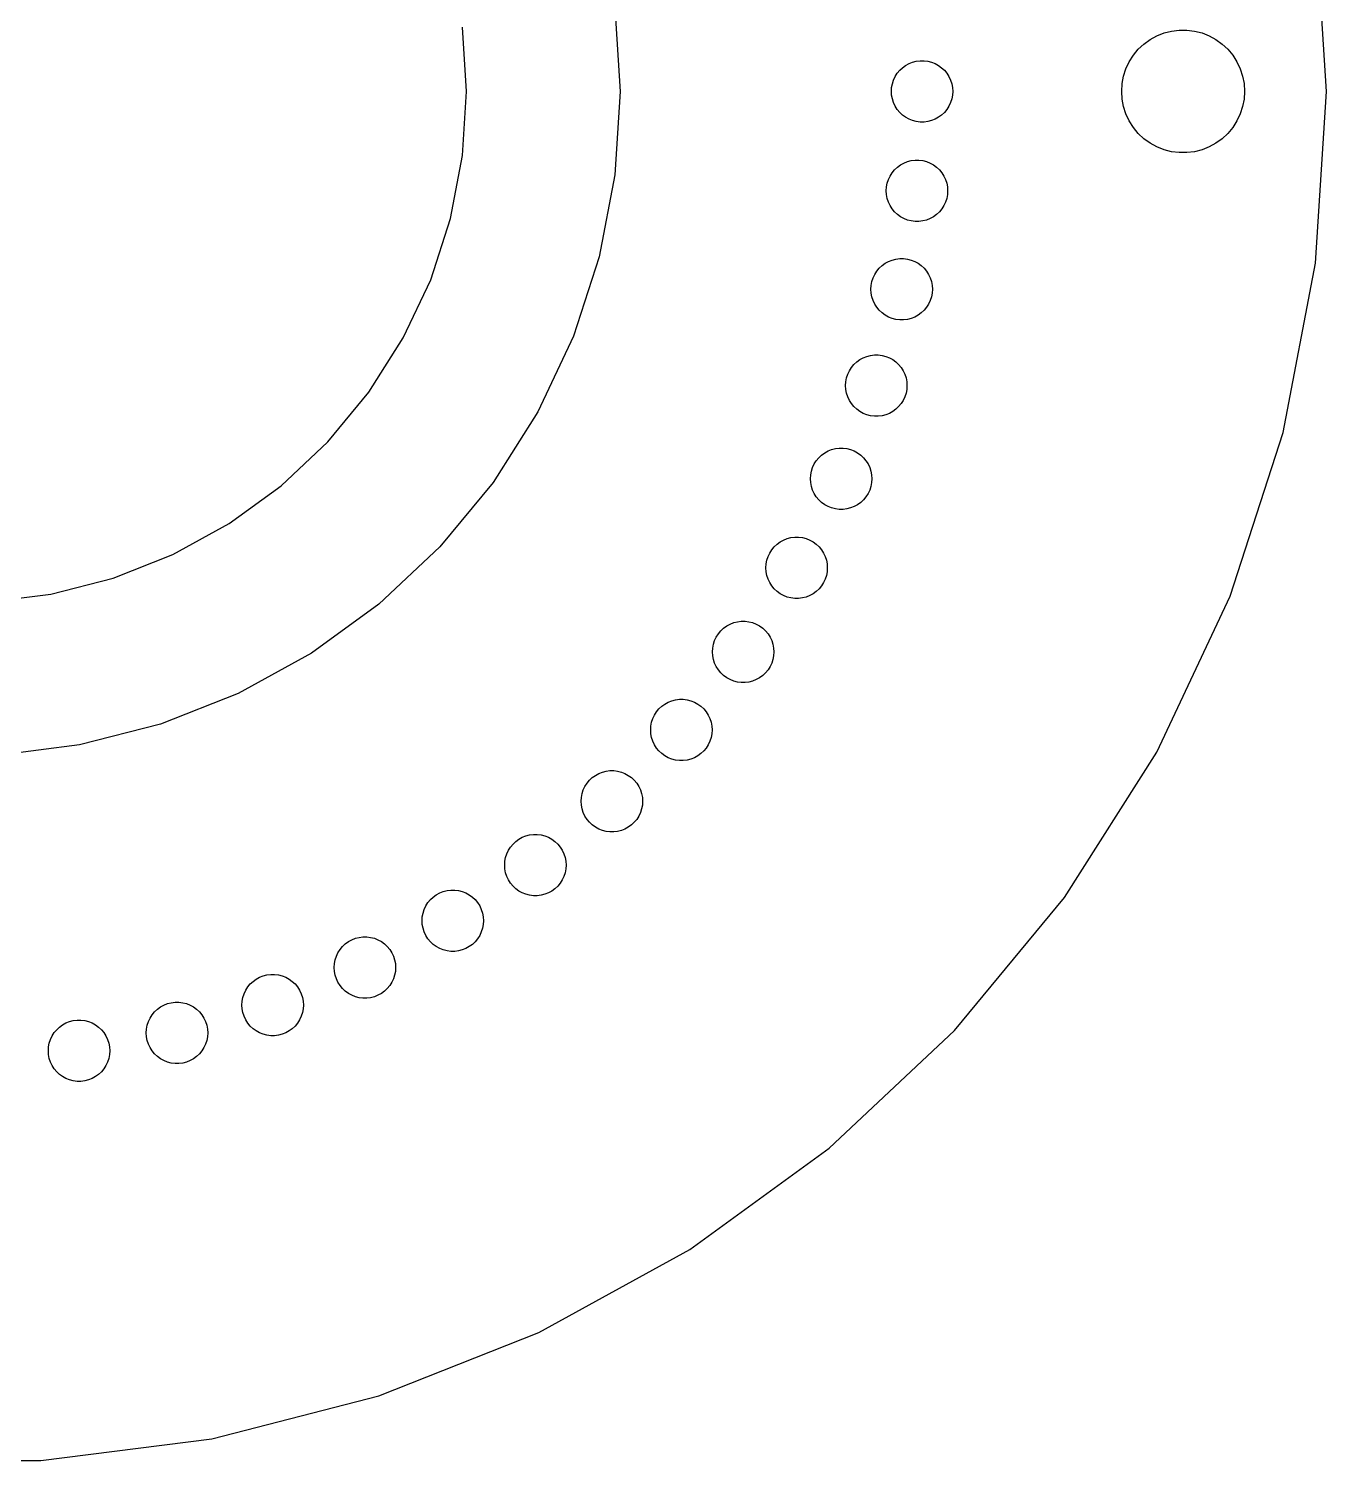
# Model space of a CAD drawing. Header units: metres. Extents: x -67 to 67, y -67 to 226.
# Drawn here: x 3.6 to 67, y 92.1 to 162.1 of the extents above; entities that cross this region are included whole.
import ezdxf

# ---------------------------------------------------------------- set-up
doc = ezdxf.new("R2010")
doc.units = ezdxf.units.M

msp = doc.modelspace()

# ---------------------------------------------------------------- linework, layer by layer
for p, q in [((67, 159), (66.4717, 167.397)), ((32.2437, 163.073), (32.5, 159)), ((25, 159), (24.8029, 162.133)), ((58.3925, 161.533), (58.7227, 161.714)), ((58.7227, 161.714), (59.0729, 161.853)), ((59.0729, 161.853), (59.4379, 161.947)), ((59.4379, 161.947), (59.8116, 161.994)), ((59.8116, 161.994), (60.1884, 161.994)), ((60.1884, 161.994), (60.5621, 161.947)), ((60.5621, 161.947), (60.927, 161.853)), ((60.927, 161.853), (61.2773, 161.714)), ((61.2773, 161.714), (61.6075, 161.533)), ((57.5729, 160.763), (57.8131, 161.054)), ((57.8131, 161.054), (58.0877, 161.312)), ((58.0877, 161.312), (58.3925, 161.533)), ((61.6075, 161.533), (61.9123, 161.312)), ((61.9123, 161.312), (62.1869, 161.054)), ((62.1869, 161.054), (62.427, 160.763)), ((46.1565, 160.027), (46.2939, 160.156)), ((46.2939, 160.156), (46.4463, 160.266)), ((46.4463, 160.266), (46.6113, 160.357)), ((46.6113, 160.357), (46.7865, 160.427)), ((46.7865, 160.427), (46.9689, 160.473)), ((46.9689, 160.473), (47.1558, 160.497)), ((47.1558, 160.497), (47.3442, 160.497)), ((47.3442, 160.497), (47.5311, 160.473)), ((47.5311, 160.473), (47.7135, 160.427)), ((47.7135, 160.427), (47.8887, 160.357)), ((47.8887, 160.357), (48.0537, 160.266)), ((48.0537, 160.266), (48.2061, 160.156)), ((48.2061, 160.156), (48.3434, 160.027)), ((57.2107, 160.104), (57.3711, 160.445)), ((57.3711, 160.445), (57.5729, 160.763)), ((62.427, 160.763), (62.6289, 160.445)), ((62.6289, 160.445), (62.7893, 160.104)), ((45.7971, 159.373), (45.8553, 159.552)), ((45.8553, 159.552), (45.9355, 159.723)), ((45.9355, 159.723), (46.0365, 159.882)), ((46.0365, 159.882), (46.1565, 160.027)), ((48.3434, 160.027), (48.4635, 159.882)), ((48.4635, 159.882), (48.5645, 159.723)), ((48.5645, 159.723), (48.6447, 159.552)), ((48.6447, 159.552), (48.7029, 159.373)), ((57.0237, 159.376), (57.0942, 159.746)), ((57.0942, 159.746), (57.2107, 160.104)), ((62.7893, 160.104), (62.9057, 159.746)), ((62.9057, 159.746), (62.9763, 159.376)), ((24.8029, 155.867), (25, 159)), ((32.5, 159), (32.2437, 154.927)), ((45.75, 159), (45.7618, 159.188)), ((45.7618, 158.812), (45.75, 159)), ((45.7618, 159.188), (45.7971, 159.373)), ((45.7971, 158.627), (45.7618, 158.812)), ((48.7029, 159.373), (48.7382, 159.188)), ((48.7382, 158.812), (48.7029, 158.627)), ((48.7382, 159.188), (48.75, 159)), ((48.75, 159), (48.7382, 158.812)), ((57, 159), (57.0237, 159.376)), ((57.0237, 158.624), (57, 159)), ((62.9763, 159.376), (63, 159)), ((63, 159), (62.9763, 158.624)), ((66.4717, 150.603), (67, 159)), ((45.8553, 158.448), (45.7971, 158.627)), ((45.9355, 158.277), (45.8553, 158.448)), ((46.0365, 158.118), (45.9355, 158.277)), ((46.1565, 157.973), (46.0365, 158.118)), ((48.4635, 158.118), (48.3434, 157.973)), ((48.5645, 158.277), (48.4635, 158.118)), ((48.6447, 158.448), (48.5645, 158.277)), ((48.7029, 158.627), (48.6447, 158.448)), ((57.0942, 158.254), (57.0237, 158.624)), ((57.2107, 157.896), (57.0942, 158.254)), ((62.9057, 158.254), (62.7893, 157.896)), ((62.9763, 158.624), (62.9057, 158.254)), ((46.2939, 157.844), (46.1565, 157.973)), ((46.4463, 157.734), (46.2939, 157.844)), ((46.6113, 157.643), (46.4463, 157.734)), ((46.7865, 157.573), (46.6113, 157.643)), ((46.9689, 157.527), (46.7865, 157.573)), ((47.1558, 157.503), (46.9689, 157.527)), ((47.3442, 157.503), (47.1558, 157.503)), ((47.5311, 157.527), (47.3442, 157.503)), ((47.7135, 157.573), (47.5311, 157.527)), ((47.8887, 157.643), (47.7135, 157.573)), ((48.0537, 157.734), (47.8887, 157.643)), ((48.2061, 157.844), (48.0537, 157.734)), ((48.3434, 157.973), (48.2061, 157.844)), ((57.3711, 157.555), (57.2107, 157.896)), ((57.5729, 157.237), (57.3711, 157.555)), ((62.6289, 157.555), (62.427, 157.237)), ((62.7893, 157.896), (62.6289, 157.555)), ((57.8131, 156.946), (57.5729, 157.237)), ((58.0877, 156.688), (57.8131, 156.946)), ((58.3925, 156.467), (58.0877, 156.688)), ((61.9123, 156.688), (61.6075, 156.467)), ((62.1869, 156.946), (61.9123, 156.688)), ((62.427, 157.237), (62.1869, 156.946)), ((58.7227, 156.286), (58.3925, 156.467)), ((59.0729, 156.147), (58.7227, 156.286)), ((59.4379, 156.053), (59.0729, 156.147)), ((59.8116, 156.006), (59.4379, 156.053)), ((60.1884, 156.006), (59.8116, 156.006)), ((60.5621, 156.053), (60.1884, 156.006)), ((60.927, 156.147), (60.5621, 156.053)), ((61.2773, 156.286), (60.927, 156.147)), ((61.6075, 156.467), (61.2773, 156.286)), ((24.2146, 152.783), (24.8029, 155.867)), ((45.9061, 155.169), (46.0434, 155.297)), ((46.0434, 155.297), (46.1958, 155.408)), ((46.1958, 155.408), (46.3609, 155.499)), ((46.3609, 155.499), (46.536, 155.568)), ((46.536, 155.568), (46.7185, 155.615)), ((46.7185, 155.615), (46.9054, 155.639)), ((46.9054, 155.639), (47.0938, 155.639)), ((47.0938, 155.639), (47.2806, 155.615)), ((47.2806, 155.615), (47.4631, 155.568)), ((47.4631, 155.568), (47.6382, 155.499)), ((47.6382, 155.499), (47.8033, 155.408)), ((47.8033, 155.408), (47.9557, 155.297)), ((47.9557, 155.297), (48.093, 155.169)), ((32.2437, 154.927), (31.4789, 150.918)), ((45.5467, 154.515), (45.6049, 154.694)), ((45.6049, 154.694), (45.6851, 154.864)), ((45.6851, 154.864), (45.786, 155.023)), ((45.786, 155.023), (45.9061, 155.169)), ((48.093, 155.169), (48.2131, 155.023)), ((48.2131, 155.023), (48.314, 154.864)), ((48.314, 154.864), (48.3942, 154.694)), ((48.3942, 154.694), (48.4524, 154.515)), ((45.4996, 154.142), (45.5114, 154.33)), ((45.5114, 153.954), (45.4996, 154.142)), ((45.5114, 154.33), (45.5467, 154.515)), ((45.5467, 153.769), (45.5114, 153.954)), ((48.4524, 154.515), (48.4877, 154.33)), ((48.4877, 153.954), (48.4524, 153.769)), ((48.4877, 154.33), (48.4996, 154.142)), ((48.4996, 154.142), (48.4877, 153.954)), ((45.6049, 153.59), (45.5467, 153.769)), ((45.6851, 153.419), (45.6049, 153.59)), ((45.786, 153.26), (45.6851, 153.419)), ((45.9061, 153.115), (45.786, 153.26)), ((48.2131, 153.26), (48.093, 153.115)), ((48.314, 153.419), (48.2131, 153.26)), ((48.3942, 153.59), (48.314, 153.419)), ((48.4524, 153.769), (48.3942, 153.59)), ((23.2444, 149.797), (24.2146, 152.783)), ((46.0434, 152.986), (45.9061, 153.115)), ((46.1958, 152.875), (46.0434, 152.986)), ((46.3609, 152.784), (46.1958, 152.875)), ((46.536, 152.715), (46.3609, 152.784)), ((46.7185, 152.668), (46.536, 152.715)), ((46.9054, 152.645), (46.7185, 152.668)), ((47.0938, 152.645), (46.9054, 152.645)), ((47.2806, 152.668), (47.0938, 152.645)), ((47.4631, 152.715), (47.2806, 152.668)), ((47.6382, 152.784), (47.4631, 152.715)), ((47.8033, 152.875), (47.6382, 152.784)), ((47.9557, 152.986), (47.8033, 152.875)), ((48.093, 153.115), (47.9557, 152.986)), ((31.4789, 150.918), (30.2177, 147.036)), ((45.0374, 150.217), (45.1575, 150.362)), ((45.1575, 150.362), (45.2948, 150.491)), ((45.2948, 150.491), (45.4472, 150.601)), ((45.4472, 150.601), (45.6123, 150.692)), ((45.6123, 150.692), (45.7874, 150.762)), ((45.7874, 150.762), (45.9698, 150.808)), ((45.9698, 150.808), (46.1567, 150.832)), ((46.1567, 150.832), (46.3451, 150.832)), ((46.3451, 150.832), (46.532, 150.808)), ((46.532, 150.808), (46.7144, 150.762)), ((46.7144, 150.762), (46.8896, 150.692)), ((46.8896, 150.692), (47.0547, 150.601)), ((47.0547, 150.601), (47.2071, 150.491)), ((47.2071, 150.491), (47.3444, 150.362)), ((47.3444, 150.362), (47.4644, 150.217)), ((64.8951, 142.338), (66.4717, 150.603)), ((21.9077, 146.956), (23.2444, 149.797)), ((44.7628, 149.523), (44.798, 149.708)), ((44.798, 149.708), (44.8563, 149.887)), ((44.8563, 149.887), (44.9365, 150.058)), ((44.9365, 150.058), (45.0374, 150.217)), ((47.4644, 150.217), (47.5654, 150.058)), ((47.5654, 150.058), (47.6456, 149.887)), ((47.6456, 149.887), (47.7038, 149.708)), ((47.7038, 149.708), (47.7391, 149.523)), ((44.7509, 149.335), (44.7628, 149.523)), ((44.7628, 149.147), (44.7509, 149.335)), ((44.798, 148.962), (44.7628, 149.147)), ((44.8563, 148.783), (44.798, 148.962)), ((47.7038, 148.962), (47.6456, 148.783)), ((47.7391, 149.147), (47.7038, 148.962)), ((47.7391, 149.523), (47.7509, 149.335)), ((47.7509, 149.335), (47.7391, 149.147)), ((44.9365, 148.612), (44.8563, 148.783)), ((45.0374, 148.453), (44.9365, 148.612)), ((45.1575, 148.308), (45.0374, 148.453)), ((45.2948, 148.179), (45.1575, 148.308)), ((47.3444, 148.308), (47.2071, 148.179)), ((47.4644, 148.453), (47.3444, 148.308)), ((47.5654, 148.612), (47.4644, 148.453)), ((47.6456, 148.783), (47.5654, 148.612)), ((45.4472, 148.068), (45.2948, 148.179)), ((45.6123, 147.978), (45.4472, 148.068)), ((45.7874, 147.908), (45.6123, 147.978)), ((45.9698, 147.861), (45.7874, 147.908)), ((46.1567, 147.838), (45.9698, 147.861)), ((46.3451, 147.838), (46.1567, 147.838)), ((46.532, 147.861), (46.3451, 147.838)), ((46.7144, 147.908), (46.532, 147.861)), ((46.8896, 147.978), (46.7144, 147.908)), ((47.0547, 148.068), (46.8896, 147.978)), ((47.2071, 148.179), (47.0547, 148.068)), ((20.2254, 144.305), (21.9077, 146.956)), ((30.2177, 147.036), (28.48, 143.343)), ((43.6976, 145.353), (43.7985, 145.512)), ((43.7985, 145.512), (43.9186, 145.657)), ((43.9186, 145.657), (44.0559, 145.786)), ((44.0559, 145.786), (44.2083, 145.897)), ((44.2083, 145.897), (44.3734, 145.988)), ((44.3734, 145.988), (44.5485, 146.057)), ((44.5485, 146.057), (44.7309, 146.104)), ((44.7309, 146.104), (44.9178, 146.128)), ((44.9178, 146.128), (45.1062, 146.128)), ((45.1062, 146.128), (45.2931, 146.104)), ((45.2931, 146.104), (45.4755, 146.057)), ((45.4755, 146.057), (45.6507, 145.988)), ((45.6507, 145.988), (45.8158, 145.897)), ((45.8158, 145.897), (45.9682, 145.786)), ((45.9682, 145.786), (46.1055, 145.657)), ((46.1055, 145.657), (46.2255, 145.512)), ((46.2255, 145.512), (46.3265, 145.353)), ((43.512, 144.631), (43.5238, 144.819)), ((43.5238, 144.819), (43.5591, 145.004)), ((43.5591, 145.004), (43.6174, 145.183)), ((43.6174, 145.183), (43.6976, 145.353)), ((46.3265, 145.353), (46.4067, 145.183)), ((46.4067, 145.183), (46.4649, 145.004)), ((46.4649, 145.004), (46.5002, 144.819)), ((46.5002, 144.819), (46.512, 144.631)), ((18.2242, 141.886), (20.2254, 144.305)), ((43.5238, 144.443), (43.512, 144.631)), ((43.5591, 144.258), (43.5238, 144.443)), ((43.6174, 144.078), (43.5591, 144.258)), ((43.6976, 143.908), (43.6174, 144.078)), ((46.4067, 144.078), (46.3265, 143.908)), ((46.4649, 144.258), (46.4067, 144.078)), ((46.5002, 144.443), (46.4649, 144.258)), ((46.512, 144.631), (46.5002, 144.443)), ((43.7985, 143.749), (43.6976, 143.908)), ((43.9186, 143.604), (43.7985, 143.749)), ((44.0559, 143.475), (43.9186, 143.604)), ((44.2083, 143.364), (44.0559, 143.475)), ((44.3734, 143.273), (44.2083, 143.364)), ((45.8158, 143.364), (45.6507, 143.273)), ((45.9682, 143.475), (45.8158, 143.364)), ((46.1055, 143.604), (45.9682, 143.475)), ((46.2255, 143.749), (46.1055, 143.604)), ((46.3265, 143.908), (46.2255, 143.749)), ((28.48, 143.343), (26.293, 139.897)), ((44.5485, 143.204), (44.3734, 143.273)), ((44.7309, 143.157), (44.5485, 143.204)), ((44.9178, 143.134), (44.7309, 143.157)), ((45.1062, 143.134), (44.9178, 143.134)), ((45.2931, 143.157), (45.1062, 143.134)), ((45.4755, 143.204), (45.2931, 143.157)), ((45.6507, 143.273), (45.4755, 143.204)), ((62.295, 134.336), (64.8951, 142.338)), ((15.9356, 139.737), (18.2242, 141.886)), ((42.3398, 141.234), (42.4922, 141.345)), ((42.4922, 141.345), (42.6573, 141.436)), ((42.6573, 141.436), (42.8324, 141.505)), ((42.8324, 141.505), (43.0149, 141.552)), ((43.0149, 141.552), (43.2018, 141.576)), ((43.2018, 141.576), (43.3902, 141.576)), ((43.3902, 141.576), (43.577, 141.552)), ((43.577, 141.552), (43.7595, 141.505)), ((43.7595, 141.505), (43.9346, 141.436)), ((43.9346, 141.436), (44.0997, 141.345)), ((44.0997, 141.345), (44.2521, 141.234)), ((41.8431, 140.452), (41.9013, 140.631)), ((41.9013, 140.631), (41.9815, 140.801)), ((41.9815, 140.801), (42.0824, 140.96)), ((42.0824, 140.96), (42.2025, 141.105)), ((42.2025, 141.105), (42.3398, 141.234)), ((44.2521, 141.234), (44.3894, 141.105)), ((44.3894, 141.105), (44.5095, 140.96)), ((44.5095, 140.96), (44.6104, 140.801)), ((44.6104, 140.801), (44.6906, 140.631)), ((44.6906, 140.631), (44.7488, 140.452)), ((26.293, 139.897), (23.6915, 136.752)), ((41.796, 140.079), (41.8078, 140.267)), ((41.8078, 139.891), (41.796, 140.079)), ((41.8078, 140.267), (41.8431, 140.452)), ((41.8431, 139.706), (41.8078, 139.891)), ((44.7488, 140.452), (44.7841, 140.267)), ((44.7841, 139.891), (44.7488, 139.706)), ((44.7841, 140.267), (44.796, 140.079)), ((44.796, 140.079), (44.7841, 139.891)), ((13.3957, 137.892), (15.9356, 139.737)), ((41.9013, 139.526), (41.8431, 139.706)), ((41.9815, 139.356), (41.9013, 139.526)), ((42.0824, 139.197), (41.9815, 139.356)), ((42.2025, 139.052), (42.0824, 139.197)), ((44.5095, 139.197), (44.3894, 139.052)), ((44.6104, 139.356), (44.5095, 139.197)), ((44.6906, 139.526), (44.6104, 139.356)), ((44.7488, 139.706), (44.6906, 139.526)), ((42.3398, 138.923), (42.2025, 139.052)), ((42.4922, 138.812), (42.3398, 138.923)), ((42.6573, 138.721), (42.4922, 138.812)), ((42.8324, 138.652), (42.6573, 138.721)), ((43.0149, 138.605), (42.8324, 138.652)), ((43.2018, 138.582), (43.0149, 138.605)), ((43.3902, 138.582), (43.2018, 138.582)), ((43.577, 138.605), (43.3902, 138.582)), ((43.7595, 138.652), (43.577, 138.605)), ((43.9346, 138.721), (43.7595, 138.652)), ((44.0997, 138.812), (43.9346, 138.721)), ((44.2521, 138.923), (44.0997, 138.812)), ((44.3894, 139.052), (44.2521, 138.923)), ((10.6445, 136.379), (13.3957, 137.892)), ((40.3172, 136.994), (40.4823, 137.084)), ((40.4823, 137.084), (40.6574, 137.154)), ((40.6574, 137.154), (40.8399, 137.201)), ((40.8399, 137.201), (41.0268, 137.224)), ((41.0268, 137.224), (41.2152, 137.224)), ((41.2152, 137.224), (41.402, 137.201)), ((41.402, 137.201), (41.5845, 137.154)), ((41.5845, 137.154), (41.7596, 137.084)), ((41.7596, 137.084), (41.9247, 136.994)), ((7.72542, 135.224), (10.6445, 136.379)), ((23.6915, 136.752), (20.7163, 133.958)), ((39.7263, 136.279), (39.8065, 136.45)), ((39.8065, 136.45), (39.9074, 136.609)), ((39.9074, 136.609), (40.0275, 136.754)), ((40.0275, 136.754), (40.1648, 136.883)), ((40.1648, 136.883), (40.3172, 136.994)), ((41.9247, 136.994), (42.0771, 136.883)), ((42.0771, 136.883), (42.2144, 136.754)), ((42.2144, 136.754), (42.3345, 136.609)), ((42.3345, 136.609), (42.4354, 136.45)), ((42.4354, 136.45), (42.5156, 136.279)), ((39.621, 135.727), (39.6328, 135.915)), ((39.6328, 135.539), (39.621, 135.727)), ((39.6328, 135.915), (39.6681, 136.1)), ((39.6681, 136.1), (39.7263, 136.279)), ((42.5156, 136.279), (42.5739, 136.1)), ((42.5739, 136.1), (42.6091, 135.915)), ((42.6091, 135.915), (42.621, 135.727)), ((42.621, 135.727), (42.6091, 135.539)), ((4.68452, 134.443), (7.72542, 135.224)), ((39.6681, 135.354), (39.6328, 135.539)), ((39.7263, 135.175), (39.6681, 135.354)), ((39.8065, 135.004), (39.7263, 135.175)), ((39.9074, 134.845), (39.8065, 135.004)), ((42.4354, 135.004), (42.3345, 134.845)), ((42.5156, 135.175), (42.4354, 135.004)), ((42.5739, 135.354), (42.5156, 135.175)), ((42.6091, 135.539), (42.5739, 135.354)), ((1.56975, 134.049), (4.68452, 134.443)), ((40.0275, 134.7), (39.9074, 134.845)), ((40.1648, 134.571), (40.0275, 134.7)), ((40.3172, 134.461), (40.1648, 134.571)), ((40.4823, 134.37), (40.3172, 134.461)), ((40.6574, 134.301), (40.4823, 134.37)), ((40.8399, 134.254), (40.6574, 134.301)), ((41.5845, 134.301), (41.402, 134.254)), ((41.7596, 134.37), (41.5845, 134.301)), ((41.9247, 134.461), (41.7596, 134.37)), ((42.0771, 134.571), (41.9247, 134.461)), ((42.2144, 134.7), (42.0771, 134.571)), ((42.3345, 134.845), (42.2144, 134.7)), ((58.7125, 126.723), (62.295, 134.336)), ((20.7163, 133.958), (17.4144, 131.559)), ((41.0268, 134.23), (40.8399, 134.254)), ((41.2152, 134.23), (41.0268, 134.23)), ((41.402, 134.254), (41.2152, 134.23)), ((37.5539, 132.778), (37.7063, 132.889)), ((37.7063, 132.889), (37.8714, 132.98)), ((37.8714, 132.98), (38.0466, 133.049)), ((38.0466, 133.049), (38.229, 133.096)), ((38.229, 133.096), (38.4159, 133.119)), ((38.4159, 133.119), (38.6043, 133.119)), ((38.6043, 133.119), (38.7912, 133.096)), ((38.7912, 133.096), (38.9736, 133.049)), ((38.9736, 133.049), (39.1488, 132.98)), ((39.1488, 132.98), (39.3138, 132.889)), ((39.3138, 132.889), (39.4662, 132.778)), ((37.0572, 131.995), (37.1154, 132.175)), ((37.1154, 132.175), (37.1956, 132.345)), ((37.1956, 132.345), (37.2966, 132.504)), ((37.2966, 132.504), (37.4166, 132.649)), ((37.4166, 132.649), (37.5539, 132.778)), ((39.4662, 132.778), (39.6035, 132.649)), ((39.6035, 132.649), (39.7236, 132.504)), ((39.7236, 132.504), (39.8245, 132.345)), ((39.8245, 132.345), (39.9048, 132.175)), ((39.9048, 132.175), (39.963, 131.995)), ((17.4144, 131.559), (13.8378, 129.593)), ((37.0101, 131.622), (37.0219, 131.81)), ((37.0219, 131.434), (37.0101, 131.622)), ((37.0219, 131.81), (37.0572, 131.995)), ((39.963, 131.995), (39.9983, 131.81)), ((39.9983, 131.81), (40.0101, 131.622)), ((40.0101, 131.622), (39.9983, 131.434)), ((37.0572, 131.249), (37.0219, 131.434)), ((37.1154, 131.07), (37.0572, 131.249)), ((37.1956, 130.9), (37.1154, 131.07)), ((37.2966, 130.741), (37.1956, 130.9)), ((39.8245, 130.9), (39.7236, 130.741)), ((39.9048, 131.07), (39.8245, 130.9)), ((39.963, 131.249), (39.9048, 131.07)), ((39.9983, 131.434), (39.963, 131.249)), ((37.4166, 130.596), (37.2966, 130.741)), ((37.5539, 130.467), (37.4166, 130.596)), ((37.7063, 130.356), (37.5539, 130.467)), ((37.8714, 130.265), (37.7063, 130.356)), ((38.0466, 130.196), (37.8714, 130.265)), ((38.229, 130.149), (38.0466, 130.196)), ((38.4159, 130.125), (38.229, 130.149)), ((38.6043, 130.125), (38.4159, 130.125)), ((38.7912, 130.149), (38.6043, 130.125)), ((38.9736, 130.196), (38.7912, 130.149)), ((39.1488, 130.265), (38.9736, 130.196)), ((39.3138, 130.356), (39.1488, 130.265)), ((39.4662, 130.467), (39.3138, 130.356)), ((39.6035, 130.596), (39.4662, 130.467)), ((39.7236, 130.741), (39.6035, 130.596)), ((13.8378, 129.593), (10.043, 128.091)), ((34.1765, 128.53), (34.2775, 128.689)), ((34.2775, 128.689), (34.3975, 128.835)), ((34.3975, 128.835), (34.5348, 128.964)), ((34.5348, 128.964), (34.6872, 129.074)), ((34.6872, 129.074), (34.8523, 129.165)), ((34.8523, 129.165), (35.0275, 129.234)), ((35.0275, 129.234), (35.2099, 129.281)), ((35.2099, 129.281), (35.3968, 129.305)), ((35.3968, 129.305), (35.5852, 129.305)), ((35.5852, 129.305), (35.772, 129.281)), ((35.772, 129.281), (35.9545, 129.234)), ((35.9545, 129.234), (36.1297, 129.165)), ((36.1297, 129.165), (36.2947, 129.074)), ((36.2947, 129.074), (36.4471, 128.964)), ((36.4471, 128.964), (36.5844, 128.835)), ((36.5844, 128.835), (36.7045, 128.689)), ((36.7045, 128.689), (36.8054, 128.53)), ((10.043, 128.091), (6.08989, 127.076)), ((33.991, 127.808), (34.0028, 127.996)), ((34.0028, 127.996), (34.0381, 128.181)), ((34.0381, 128.181), (34.0963, 128.36)), ((34.0963, 128.36), (34.1765, 128.53)), ((36.8054, 128.53), (36.8856, 128.36)), ((36.8856, 128.36), (36.9438, 128.181)), ((36.9438, 128.181), (36.9792, 127.996)), ((36.9792, 127.996), (36.991, 127.808)), ((34.0028, 127.62), (33.991, 127.808)), ((34.0381, 127.435), (34.0028, 127.62)), ((34.0963, 127.256), (34.0381, 127.435)), ((36.9438, 127.435), (36.8856, 127.256)), ((36.9792, 127.62), (36.9438, 127.435)), ((36.991, 127.808), (36.9792, 127.62)), ((6.08989, 127.076), (2.04068, 126.564)), ((34.1765, 127.085), (34.0963, 127.256)), ((34.2775, 126.926), (34.1765, 127.085)), ((34.3975, 126.781), (34.2775, 126.926)), ((34.5348, 126.652), (34.3975, 126.781)), ((34.6872, 126.541), (34.5348, 126.652)), ((36.4471, 126.652), (36.2947, 126.541)), ((36.5844, 126.781), (36.4471, 126.652)), ((36.7045, 126.926), (36.5844, 126.781)), ((36.8054, 127.085), (36.7045, 126.926)), ((36.8856, 127.256), (36.8054, 127.085)), ((54.2041, 119.618), (58.7125, 126.723)), ((34.8523, 126.451), (34.6872, 126.541)), ((35.0275, 126.381), (34.8523, 126.451)), ((35.2099, 126.334), (35.0275, 126.381)), ((35.3968, 126.311), (35.2099, 126.334)), ((35.5852, 126.311), (35.3968, 126.311)), ((35.772, 126.334), (35.5852, 126.311)), ((35.9545, 126.381), (35.772, 126.334)), ((36.1297, 126.451), (35.9545, 126.381)), ((36.2947, 126.541), (36.1297, 126.451)), ((30.7812, 125.047), (30.8821, 125.206)), ((30.8821, 125.206), (31.0022, 125.351)), ((31.0022, 125.351), (31.1395, 125.48)), ((31.1395, 125.48), (31.2919, 125.59)), ((31.2919, 125.59), (31.457, 125.681)), ((31.457, 125.681), (31.6321, 125.751)), ((31.6321, 125.751), (31.8146, 125.797)), ((31.8146, 125.797), (32.0015, 125.821)), ((32.0015, 125.821), (32.1898, 125.821)), ((32.1898, 125.821), (32.3767, 125.797)), ((32.3767, 125.797), (32.5592, 125.751)), ((32.5592, 125.751), (32.7343, 125.681)), ((32.7343, 125.681), (32.8994, 125.59)), ((32.8994, 125.59), (33.0518, 125.48)), ((33.0518, 125.48), (33.1891, 125.351)), ((33.1891, 125.351), (33.3092, 125.206)), ((33.3092, 125.206), (33.4101, 125.047)), ((30.5957, 124.324), (30.6075, 124.512)), ((30.6075, 124.512), (30.6428, 124.697)), ((30.6428, 124.697), (30.701, 124.876)), ((30.701, 124.876), (30.7812, 125.047)), ((33.4101, 125.047), (33.4903, 124.876)), ((33.4903, 124.876), (33.5485, 124.697)), ((33.5485, 124.697), (33.5838, 124.512)), ((33.5838, 124.512), (33.5957, 124.324)), ((30.6075, 124.136), (30.5957, 124.324)), ((30.6428, 123.951), (30.6075, 124.136)), ((30.701, 123.772), (30.6428, 123.951)), ((33.5485, 123.951), (33.4903, 123.772)), ((33.5838, 124.136), (33.5485, 123.951)), ((33.5957, 124.324), (33.5838, 124.136)), ((30.7812, 123.601), (30.701, 123.772)), ((30.8821, 123.442), (30.7812, 123.601)), ((31.0022, 123.297), (30.8821, 123.442)), ((31.1395, 123.168), (31.0022, 123.297)), ((31.2919, 123.057), (31.1395, 123.168)), ((33.0518, 123.168), (32.8994, 123.057)), ((33.1891, 123.297), (33.0518, 123.168)), ((33.3092, 123.442), (33.1891, 123.297)), ((33.4101, 123.601), (33.3092, 123.442)), ((33.4903, 123.772), (33.4101, 123.601)), ((27.404, 122.363), (27.5564, 122.474)), ((27.5564, 122.474), (27.7215, 122.565)), ((27.7215, 122.565), (27.8966, 122.634)), ((27.8966, 122.634), (28.079, 122.681)), ((28.079, 122.681), (28.2659, 122.705)), ((28.2659, 122.705), (28.4543, 122.705)), ((28.4543, 122.705), (28.6412, 122.681)), ((28.6412, 122.681), (28.8236, 122.634)), ((28.8236, 122.634), (28.9988, 122.565)), ((28.9988, 122.565), (29.1639, 122.474)), ((29.1639, 122.474), (29.3163, 122.363)), ((31.457, 122.967), (31.2919, 123.057)), ((31.6321, 122.897), (31.457, 122.967)), ((31.8146, 122.85), (31.6321, 122.897)), ((32.0015, 122.827), (31.8146, 122.85)), ((32.1898, 122.827), (32.0015, 122.827)), ((32.3767, 122.85), (32.1898, 122.827)), ((32.5592, 122.897), (32.3767, 122.85)), ((32.7343, 122.967), (32.5592, 122.897)), ((32.8994, 123.057), (32.7343, 122.967)), ((26.9072, 121.581), (26.9655, 121.76)), ((26.9655, 121.76), (27.0457, 121.93)), ((27.0457, 121.93), (27.1466, 122.089)), ((27.1466, 122.089), (27.2667, 122.234)), ((27.2667, 122.234), (27.404, 122.363)), ((29.3163, 122.363), (29.4536, 122.234)), ((29.4536, 122.234), (29.5736, 122.089)), ((29.5736, 122.089), (29.6746, 121.93)), ((29.6746, 121.93), (29.7548, 121.76)), ((29.7548, 121.76), (29.813, 121.581)), ((26.8601, 121.208), (26.8719, 121.396)), ((26.8719, 121.02), (26.8601, 121.208)), ((26.8719, 121.396), (26.9072, 121.581)), ((26.9072, 120.835), (26.8719, 121.02)), ((29.813, 121.581), (29.8483, 121.396)), ((29.8483, 121.02), (29.813, 120.835)), ((29.8483, 121.396), (29.8601, 121.208)), ((29.8601, 121.208), (29.8483, 121.02)), ((26.9655, 120.655), (26.9072, 120.835)), ((27.0457, 120.485), (26.9655, 120.655)), ((27.1466, 120.326), (27.0457, 120.485)), ((27.2667, 120.181), (27.1466, 120.326)), ((29.5736, 120.326), (29.4536, 120.181)), ((29.6746, 120.485), (29.5736, 120.326)), ((29.7548, 120.655), (29.6746, 120.485)), ((29.813, 120.835), (29.7548, 120.655)), ((23.2305, 119.519), (23.3678, 119.648)), ((23.3678, 119.648), (23.5202, 119.758)), ((23.5202, 119.758), (23.6853, 119.849)), ((23.6853, 119.849), (23.8604, 119.918)), ((23.8604, 119.918), (24.0429, 119.965)), ((24.0429, 119.965), (24.2298, 119.989)), ((24.2298, 119.989), (24.4181, 119.989)), ((24.4181, 119.989), (24.605, 119.965)), ((24.605, 119.965), (24.7875, 119.918)), ((24.7875, 119.918), (24.9626, 119.849)), ((24.9626, 119.849), (25.1277, 119.758)), ((25.1277, 119.758), (25.2801, 119.648)), ((25.2801, 119.648), (25.4174, 119.519)), ((27.404, 120.052), (27.2667, 120.181)), ((27.5564, 119.941), (27.404, 120.052)), ((27.7215, 119.85), (27.5564, 119.941)), ((27.8966, 119.781), (27.7215, 119.85)), ((28.079, 119.734), (27.8966, 119.781)), ((28.2659, 119.711), (28.079, 119.734)), ((28.4543, 119.711), (28.2659, 119.711)), ((28.6412, 119.734), (28.4543, 119.711)), ((28.8236, 119.781), (28.6412, 119.734)), ((28.9988, 119.85), (28.8236, 119.781)), ((29.1639, 119.941), (28.9988, 119.85)), ((29.3163, 120.052), (29.1639, 119.941)), ((29.4536, 120.181), (29.3163, 120.052)), ((48.8409, 113.135), (54.2041, 119.618)), ((22.8711, 118.865), (22.9293, 119.044)), ((22.9293, 119.044), (23.0095, 119.215)), ((23.0095, 119.215), (23.1104, 119.374)), ((23.1104, 119.374), (23.2305, 119.519)), ((25.4174, 119.519), (25.5375, 119.374)), ((25.5375, 119.374), (25.6384, 119.215)), ((25.6384, 119.215), (25.7186, 119.044)), ((25.7186, 119.044), (25.7768, 118.865)), ((22.824, 118.492), (22.8358, 118.68)), ((22.8358, 118.304), (22.824, 118.492)), ((22.8358, 118.68), (22.8711, 118.865)), ((22.8711, 118.119), (22.8358, 118.304)), ((25.7768, 118.865), (25.8121, 118.68)), ((25.8121, 118.304), (25.7768, 118.119)), ((25.8121, 118.68), (25.824, 118.492)), ((25.824, 118.492), (25.8121, 118.304)), ((19.2262, 117.472), (19.3913, 117.563)), ((19.3913, 117.563), (19.5664, 117.632)), ((19.5664, 117.632), (19.7489, 117.679)), ((19.7489, 117.679), (19.9358, 117.703)), ((19.9358, 117.703), (20.1241, 117.703)), ((20.1241, 117.703), (20.311, 117.679)), ((20.311, 117.679), (20.4935, 117.632)), ((20.4935, 117.632), (20.6686, 117.563)), ((20.6686, 117.563), (20.8337, 117.472)), ((22.9293, 117.94), (22.8711, 118.119)), ((23.0095, 117.769), (22.9293, 117.94)), ((23.1104, 117.61), (23.0095, 117.769)), ((23.2305, 117.465), (23.1104, 117.61)), ((25.5375, 117.61), (25.4174, 117.465)), ((25.6384, 117.769), (25.5375, 117.61)), ((25.7186, 117.94), (25.6384, 117.769)), ((25.7768, 118.119), (25.7186, 117.94)), ((18.6353, 116.758), (18.7155, 116.928)), ((18.7155, 116.928), (18.8164, 117.087)), ((18.8164, 117.087), (18.9365, 117.232)), ((18.9365, 117.232), (19.0738, 117.361)), ((19.0738, 117.361), (19.2262, 117.472)), ((20.8337, 117.472), (20.9861, 117.361)), ((20.9861, 117.361), (21.1234, 117.232)), ((21.1234, 117.232), (21.2435, 117.087)), ((21.2435, 117.087), (21.3444, 116.928)), ((21.3444, 116.928), (21.4246, 116.758)), ((23.3678, 117.336), (23.2305, 117.465)), ((23.5202, 117.225), (23.3678, 117.336)), ((23.6853, 117.135), (23.5202, 117.225)), ((23.8604, 117.065), (23.6853, 117.135)), ((24.0429, 117.018), (23.8604, 117.065)), ((24.2298, 116.995), (24.0429, 117.018)), ((24.4181, 116.995), (24.2298, 116.995)), ((24.605, 117.018), (24.4181, 116.995)), ((24.7875, 117.065), (24.605, 117.018)), ((24.9626, 117.135), (24.7875, 117.065)), ((25.1277, 117.225), (24.9626, 117.135)), ((25.2801, 117.336), (25.1277, 117.225)), ((25.4174, 117.465), (25.2801, 117.336)), ((18.53, 116.206), (18.5418, 116.394)), ((18.5418, 116.018), (18.53, 116.206)), ((18.5418, 116.394), (18.5771, 116.579)), ((18.5771, 116.579), (18.6353, 116.758)), ((21.4246, 116.758), (21.4828, 116.579)), ((21.4828, 116.579), (21.5181, 116.394)), ((21.5181, 116.394), (21.53, 116.206)), ((21.53, 116.206), (21.5181, 116.018)), ((14.3101, 115.255), (14.4302, 115.4)), ((14.4302, 115.4), (14.5675, 115.529)), ((14.5675, 115.529), (14.7199, 115.639)), ((14.7199, 115.639), (14.8849, 115.73)), ((14.8849, 115.73), (15.0601, 115.799)), ((15.0601, 115.799), (15.2426, 115.846)), ((15.2426, 115.846), (15.4294, 115.87)), ((15.4294, 115.87), (15.6178, 115.87)), ((15.6178, 115.87), (15.8047, 115.846)), ((15.8047, 115.846), (15.9872, 115.799)), ((15.9872, 115.799), (16.1623, 115.73)), ((16.1623, 115.73), (16.3274, 115.639)), ((16.3274, 115.639), (16.4798, 115.529)), ((16.4798, 115.529), (16.6171, 115.4)), ((16.6171, 115.4), (16.7372, 115.255)), ((18.5771, 115.833), (18.5418, 116.018)), ((18.6353, 115.653), (18.5771, 115.833)), ((18.7155, 115.483), (18.6353, 115.653)), ((18.8164, 115.324), (18.7155, 115.483)), ((21.3444, 115.483), (21.2435, 115.324)), ((21.4246, 115.653), (21.3444, 115.483)), ((21.4828, 115.833), (21.4246, 115.653)), ((21.5181, 116.018), (21.4828, 115.833)), ((14.0354, 114.561), (14.0707, 114.746)), ((14.0707, 114.746), (14.129, 114.925)), ((14.129, 114.925), (14.2092, 115.096)), ((14.2092, 115.096), (14.3101, 115.255)), ((16.7372, 115.255), (16.8381, 115.096)), ((16.8381, 115.096), (16.9183, 114.925)), ((16.9183, 114.925), (16.9765, 114.746)), ((16.9765, 114.746), (17.0118, 114.561)), ((18.9365, 115.179), (18.8164, 115.324)), ((19.0738, 115.05), (18.9365, 115.179)), ((19.2262, 114.939), (19.0738, 115.05)), ((19.3913, 114.848), (19.2262, 114.939)), ((19.5664, 114.779), (19.3913, 114.848)), ((19.7489, 114.732), (19.5664, 114.779)), ((19.9358, 114.709), (19.7489, 114.732)), ((20.1241, 114.709), (19.9358, 114.709)), ((20.311, 114.732), (20.1241, 114.709)), ((20.4935, 114.779), (20.311, 114.732)), ((20.6686, 114.848), (20.4935, 114.779)), ((20.8337, 114.939), (20.6686, 114.848)), ((20.9861, 115.05), (20.8337, 114.939)), ((21.1234, 115.179), (20.9861, 115.05)), ((21.2435, 115.324), (21.1234, 115.179)), ((9.63921, 113.895), (9.75929, 114.04)), ((9.75929, 114.04), (9.89661, 114.169)), ((9.89661, 114.169), (10.049, 114.28)), ((10.049, 114.28), (10.2141, 114.37)), ((10.2141, 114.37), (10.3892, 114.44)), ((10.3892, 114.44), (10.5717, 114.487)), ((10.5717, 114.487), (10.7585, 114.51)), ((10.7585, 114.51), (10.9469, 114.51)), ((10.9469, 114.51), (11.1338, 114.487)), ((11.1338, 114.487), (11.3163, 114.44)), ((11.3163, 114.44), (11.4914, 114.37)), ((11.4914, 114.37), (11.6565, 114.28)), ((11.6565, 114.28), (11.8089, 114.169)), ((11.8089, 114.169), (11.9462, 114.04)), ((11.9462, 114.04), (12.0663, 113.895)), ((14.0236, 114.373), (14.0354, 114.561)), ((14.0354, 114.185), (14.0236, 114.373)), ((14.0707, 114), (14.0354, 114.185)), ((14.129, 113.821), (14.0707, 114)), ((16.9765, 114), (16.9183, 113.821)), ((17.0118, 114.185), (16.9765, 114)), ((17.0118, 114.561), (17.0236, 114.373)), ((17.0236, 114.373), (17.0118, 114.185)), ((4.97336, 113.168), (5.11067, 113.297)), ((5.11067, 113.297), (5.26308, 113.408)), ((5.26308, 113.408), (5.42815, 113.498)), ((5.42815, 113.498), (5.60329, 113.568)), ((5.60329, 113.568), (5.78574, 113.615)), ((5.78574, 113.615), (5.97263, 113.638)), ((5.97263, 113.638), (6.161, 113.638)), ((6.161, 113.638), (6.34789, 113.615)), ((6.34789, 113.615), (6.53033, 113.568)), ((6.53033, 113.568), (6.70549, 113.498)), ((6.70549, 113.498), (6.87056, 113.408)), ((6.87056, 113.408), (7.02295, 113.297)), ((7.02295, 113.297), (7.16026, 113.168)), ((9.36456, 113.201), (9.39986, 113.386)), ((9.39986, 113.386), (9.45807, 113.565)), ((9.45807, 113.565), (9.53828, 113.736)), ((9.53828, 113.736), (9.63921, 113.895)), ((12.0663, 113.895), (12.1672, 113.736)), ((12.1672, 113.736), (12.2474, 113.565)), ((12.2474, 113.565), (12.3056, 113.386)), ((12.3056, 113.386), (12.3409, 113.201)), ((14.2092, 113.65), (14.129, 113.821)), ((14.3101, 113.491), (14.2092, 113.65)), ((14.4302, 113.346), (14.3101, 113.491)), ((14.5675, 113.217), (14.4302, 113.346)), ((16.6171, 113.346), (16.4798, 113.217)), ((16.7372, 113.491), (16.6171, 113.346)), ((16.8381, 113.65), (16.7372, 113.491)), ((16.9183, 113.821), (16.8381, 113.65)), ((4.61394, 112.514), (4.67215, 112.693)), ((4.67215, 112.693), (4.75235, 112.864)), ((4.75235, 112.864), (4.85329, 113.023)), ((4.85329, 113.023), (4.97336, 113.168)), ((7.16026, 113.168), (7.28033, 113.023)), ((7.28033, 113.023), (7.38127, 112.864)), ((7.38127, 112.864), (7.46149, 112.693)), ((7.46149, 112.693), (7.51968, 112.514)), ((9.35274, 113.013), (9.36456, 113.201)), ((9.36456, 112.825), (9.35274, 113.013)), ((9.39986, 112.64), (9.36456, 112.825)), ((9.45807, 112.461), (9.39986, 112.64)), ((12.3056, 112.64), (12.2474, 112.461)), ((12.3409, 112.825), (12.3056, 112.64)), ((12.3409, 113.201), (12.3527, 113.013)), ((12.3527, 113.013), (12.3409, 112.825)), ((14.7199, 113.106), (14.5675, 113.217)), ((14.8849, 113.016), (14.7199, 113.106)), ((15.0601, 112.946), (14.8849, 113.016)), ((15.2426, 112.899), (15.0601, 112.946)), ((15.4294, 112.876), (15.2426, 112.899)), ((15.6178, 112.876), (15.4294, 112.876)), ((15.8047, 112.899), (15.6178, 112.876)), ((15.9872, 112.946), (15.8047, 112.899)), ((16.1623, 113.016), (15.9872, 112.946)), ((16.3274, 113.106), (16.1623, 113.016)), ((16.4798, 113.217), (16.3274, 113.106)), ((42.7074, 107.376), (48.8409, 113.135)), ((4.56682, 112.141), (4.57864, 112.329)), ((4.57864, 111.953), (4.56682, 112.141)), ((4.57864, 112.329), (4.61394, 112.514)), ((4.61394, 111.768), (4.57864, 111.953)), ((7.51968, 112.514), (7.55499, 112.329)), ((7.55499, 111.953), (7.51968, 111.768)), ((7.55499, 112.329), (7.56682, 112.141)), ((7.56682, 112.141), (7.55499, 111.953)), ((9.53828, 112.291), (9.45807, 112.461)), ((9.63921, 112.132), (9.53828, 112.291)), ((9.75929, 111.986), (9.63921, 112.132)), ((9.89661, 111.857), (9.75929, 111.986)), ((11.9462, 111.986), (11.8089, 111.857)), ((12.0663, 112.132), (11.9462, 111.986)), ((12.1672, 112.291), (12.0663, 112.132)), ((12.2474, 112.461), (12.1672, 112.291)), ((4.67215, 111.589), (4.61394, 111.768)), ((4.75235, 111.418), (4.67215, 111.589)), ((4.85329, 111.259), (4.75235, 111.418)), ((4.97336, 111.114), (4.85329, 111.259)), ((7.28033, 111.259), (7.16026, 111.114)), ((7.38127, 111.418), (7.28033, 111.259)), ((7.46149, 111.589), (7.38127, 111.418)), ((7.51968, 111.768), (7.46149, 111.589)), ((10.049, 111.747), (9.89661, 111.857)), ((10.2141, 111.656), (10.049, 111.747)), ((10.3892, 111.587), (10.2141, 111.656)), ((10.5717, 111.54), (10.3892, 111.587)), ((10.7585, 111.516), (10.5717, 111.54)), ((10.9469, 111.516), (10.7585, 111.516)), ((11.1338, 111.54), (10.9469, 111.516)), ((11.3163, 111.587), (11.1338, 111.54)), ((11.4914, 111.656), (11.3163, 111.587)), ((11.6565, 111.747), (11.4914, 111.656)), ((11.8089, 111.857), (11.6565, 111.747)), ((5.11067, 110.985), (4.97336, 111.114)), ((5.26308, 110.875), (5.11067, 110.985)), ((5.42815, 110.784), (5.26308, 110.875)), ((5.60329, 110.715), (5.42815, 110.784)), ((5.78574, 110.668), (5.60329, 110.715)), ((5.97263, 110.644), (5.78574, 110.668)), ((6.161, 110.644), (5.97263, 110.644)), ((6.34789, 110.668), (6.161, 110.644)), ((6.53033, 110.715), (6.34789, 110.668)), ((6.70549, 110.784), (6.53033, 110.715)), ((6.87056, 110.875), (6.70549, 110.784)), ((7.02295, 110.985), (6.87056, 110.875)), ((7.16026, 111.114), (7.02295, 110.985)), ((35.9004, 102.43), (42.7074, 107.376)), ((28.5272, 98.3766), (35.9004, 102.43)), ((20.7041, 95.2792), (28.5272, 98.3766)), ((12.5545, 93.1868), (20.7041, 95.2792)), ((4.20695, 92.1322), (12.5545, 93.1868)), ((-4.20695, 92.1322), (4.20695, 92.1322))]:
    msp.add_line(p, q)

doc.saveas('drawing.dxf')
